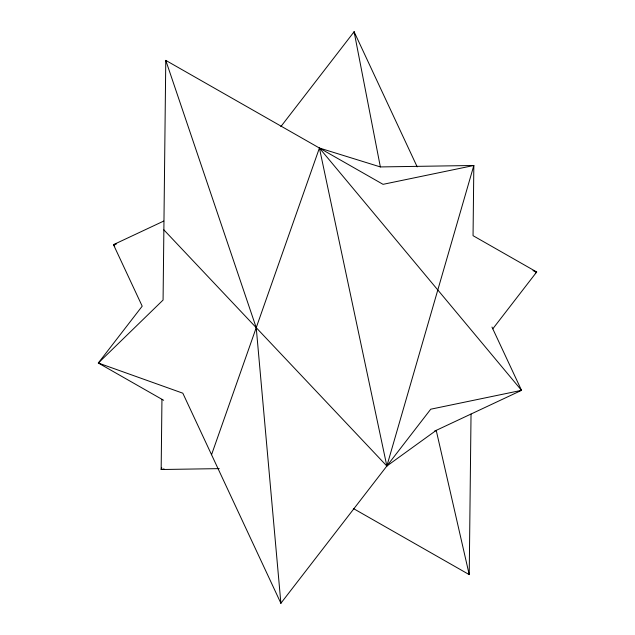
<?xml version="1.0" encoding="UTF-8"?>
<svg xmlns="http://www.w3.org/2000/svg" width="635" height="635" viewBox="0 0 635 635"><rect width="100%" height="100%" fill="white"/><g stroke="black" fill="none" stroke-linecap="round" stroke-linejoin="round"><path stroke-width="0.95" d="M161.949 399.32L161.163 469.519L219.218 468.622M492.8 328.819L536.686 271.986L473.051 235.68L473.837 165.481L383.048 184.333L165.775 60.381L163.076 300.045L98.314 363.014L163.663 400.296M353.354 508.516L469.225 574.619L471.035 414.068M161.711 467.622L161.163 469.519L164.06 468.916M211.55 454.716L319.413 148.026L380.357 166.926L473.837 165.481L386.85 466.034L163.862 229.846M280.845 126.627L354.108 31.75L417.187 166.862M535.281 273.352L536.686 271.986L532.971 270.661M163.759 221.059L113.475 244.658L142.2 306.181L98.314 363.014L182.824 393.192L280.892 603.25L430.736 409.202L521.525 390.342L491.966 327.041M434.435 431.205L521.525 390.342L319.413 148.026L386.85 466.034L436.221 430.371L469.225 574.619M116.372 244.054L113.475 244.658L114.745 246.174M165.775 60.381L256.23 327.684L280.892 603.25L280.519 601.305M380.357 166.926L354.108 31.75L354.282 33.726"/></g></svg>
